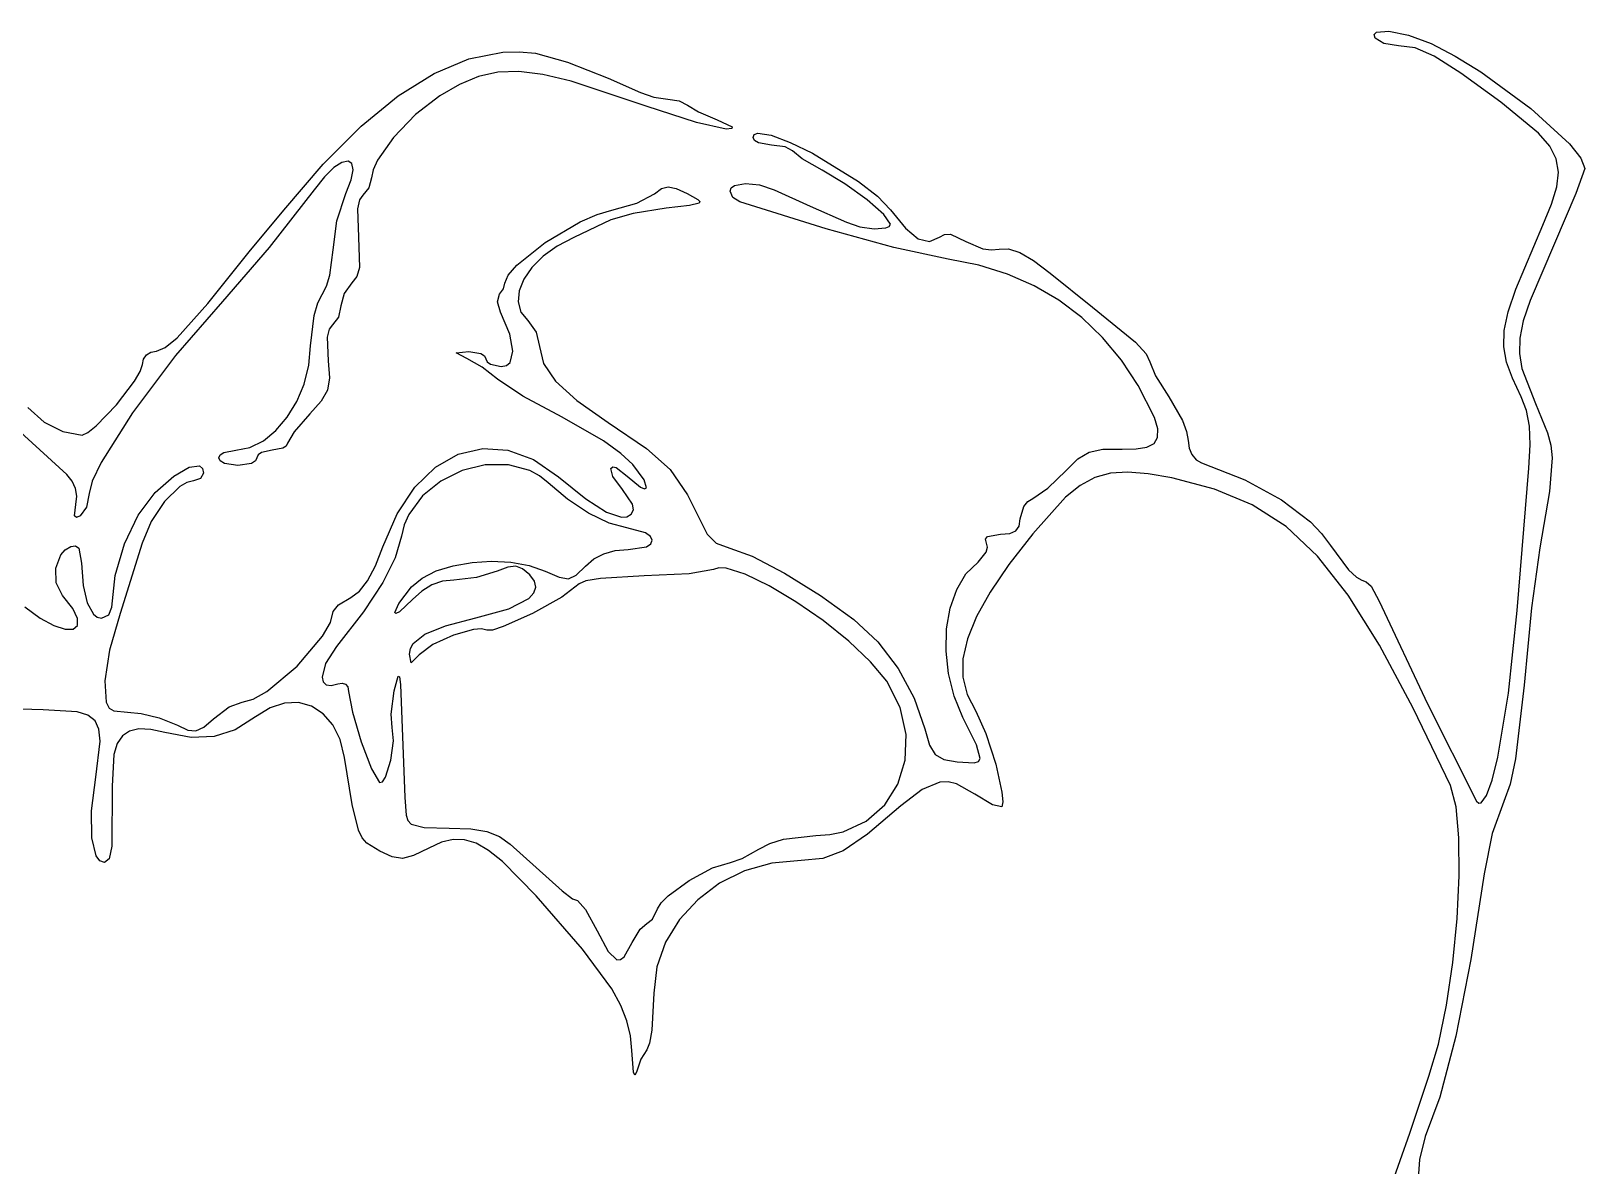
# Model space of a CAD drawing. Extents: x 56 to 1033, y 17 to 979.
# Drawn here: x 712 to 832, y 823.3 to 910.9 of the extents above; entities that cross this region are included whole.
import ezdxf

# ---------------------------------------------------------------- set-up
doc = ezdxf.new("R2010")
doc.units = 0

msp = doc.modelspace()

# ---------------------------------------------------------------- linework, layer by layer
at = {"layer": 'Layer 1'}
for p, q in [((815.681867, 910.606797), (815.859272, 910.794643)), ((815.75715, 910.313722), (815.681867, 910.606797)), ((816.439034, 909.897689), (815.75715, 910.313722)), ((815.859272, 910.794643), (816.819009, 910.868885)), ((816.819009, 910.868885), (818.330091, 910.564921)), ((818.330091, 910.564921), (820.08625, 909.911225)), ((745.816289, 908.718962), (748.426325, 909.237001)), ((748.426325, 909.237001), (749.704027, 909.270606)), ((749.704027, 909.270606), (750.964211, 909.154297)), ((750.964211, 909.154297), (753.4341, 908.473021)), ((817.56716, 909.724649), (816.439034, 909.897689)), ((818.843682, 909.566411), (817.56716, 909.724649)), ((820.309329, 908.940409), (818.843682, 909.566411)), ((820.08625, 909.911225), (821.949045, 908.94066)), ((743.12995, 907.598009), (745.816289, 908.718962)), ((753.4341, 908.473021), (756.55452, 907.226121)), ((822.375859, 907.619712), (820.309329, 908.940409)), ((821.949045, 908.94066), (823.928716, 907.719149)), ((740.363155, 905.871969), (743.12995, 907.598009)), ((745.097244, 906.75535), (743.56483, 905.876648)), ((746.557197, 907.364685), (745.097244, 906.75535)), ((748.04656, 907.699548), (746.557197, 907.364685)), ((749.667201, 907.754835), (748.04656, 907.699548)), ((751.52099, 907.525441), (749.667201, 907.754835)), ((753.709795, 907.006263), (751.52099, 907.525441)), ((759.49993, 905.078133), (753.709795, 907.006263)), ((756.55452, 907.226121), (759.05008, 906.121311)), ((825.45503, 905.377389), (822.375859, 907.619712)), ((823.928716, 907.719149), (827.788381, 904.889755)), ((737.51175, 903.538673), (740.363155, 905.871969)), ((743.56483, 905.876648), (741.68468, 904.420804)), ((759.05008, 906.121311), (760.092142, 905.753822)), ((760.092142, 905.753822), (761.16101, 905.600967)), ((761.16101, 905.600967), (762.057164, 905.471185)), ((741.68468, 904.420804), (739.989859, 902.652099)), ((763.38233, 903.799653), (759.49993, 905.078133)), ((762.057164, 905.471185), (762.68397, 905.159152)), ((762.68397, 905.159152), (763.541131, 904.643985)), ((763.541131, 904.643985), (764.99122, 904.025802)), ((828.372938, 902.982482), (825.45503, 905.377389)), ((827.788381, 904.889755), (830.76463, 902.155978)), ((734.571583, 900.595947), (737.51175, 903.538673)), ((765.68526, 903.292363), (763.38233, 903.799653)), ((764.99122, 904.025802), (766.145469, 903.487171)), ((766.113364, 903.350811), (765.68526, 903.292363)), ((766.145469, 903.487171), (766.113364, 903.350811)), ((739.989859, 902.652099), (738.764558, 900.912016)), ((767.74708, 902.655529), (767.845383, 902.884897)), ((767.859414, 902.426806), (767.74708, 902.655529)), ((767.845383, 902.884897), (768.125123, 902.981103)), ((768.165275, 902.239502), (767.859414, 902.426806)), ((768.125123, 902.981103), (769.1379, 902.822021)), ((769.17072, 902.066463), (768.165275, 902.239502)), ((769.1379, 902.822021), (770.603385, 902.274263)), ((770.233825, 901.936674), (769.17072, 902.066463)), ((770.79071, 901.624648), (770.233825, 901.936674)), ((770.603385, 902.274263), (772.33955, 901.433807)), ((829.240804, 901.979151), (828.372938, 902.982482)), ((829.749082, 901.004445), (829.240804, 901.979151)), ((830.76463, 902.155978), (831.640032, 901.053989)), ((736.018257, 900.731164), (735.402441, 900.327715)), ((736.491779, 900.834026), (736.018257, 900.731164)), ((736.790274, 900.640158), (736.491779, 900.834026)), ((738.764558, 900.912016), (738.416788, 900.159421)), ((771.545506, 901.000179), (770.79071, 901.624648)), ((773.08463, 900.119228), (771.545506, 901.000179)), ((772.33955, 901.433807), (775.895815, 899.258718)), ((829.923627, 899.982775), (829.749082, 901.004445)), ((831.640032, 901.053989), (831.95685, 900.250755)), ((731.5385, 897.041621), (734.571583, 900.595947)), ((734.677062, 899.619822), (733.87485, 898.603628)), ((735.402441, 900.327715), (734.677062, 899.619822)), ((736.731261, 899.377667), (736.881012, 900.15342)), ((736.881012, 900.15342), (736.790274, 900.640158)), ((738.29297, 899.542038), (738.098582, 898.757656)), ((738.416788, 900.159421), (738.29297, 899.542038)), ((774.843525, 899.08289), (773.08463, 900.119228)), ((829.790291, 898.83855), (829.923627, 899.982775)), ((831.95685, 900.250755), (831.264251, 898.331986)), ((733.87485, 898.603628), (730.396756, 894.152644)), ((735.629775, 896.210666), (736.30829, 898.316758)), ((736.30829, 898.316758), (736.731261, 899.377667)), ((738.098582, 898.757656), (737.63124, 898.192558)), ((760.14767, 898.298398), (760.691195, 898.706073)), ((760.691195, 898.706073), (761.201516, 898.846287)), ((761.201516, 898.846287), (761.81171, 898.720781)), ((761.81171, 898.720781), (762.65485, 898.331298)), ((762.65485, 898.331298), (763.492371, 897.861536)), ((765.97984, 898.513488), (766.068614, 898.759936)), ((766.196149, 898.018741), (765.97984, 898.513488)), ((766.068614, 898.759936), (766.314523, 898.940659)), ((766.314523, 898.940659), (767.155265, 899.101788)), ((767.155265, 899.101788), (768.257104, 898.990592)), ((768.257104, 898.990592), (769.37508, 898.600788)), ((769.37508, 898.600788), (772.16521, 897.353888)), ((776.549667, 897.852907), (774.843525, 899.08289)), ((775.895815, 899.258718), (777.351861, 898.116044)), ((829.374927, 897.496178), (829.790291, 898.83855)), ((831.264251, 898.331986), (829.59903, 894.475495)), ((737.372662, 897.830435), (737.229979, 897.152773)), ((737.229979, 897.152773), (737.30367, 894.962548)), ((737.63124, 898.192558), (737.372662, 897.830435)), ((756.8491, 897.036068), (758.790045, 897.579089)), ((761.04832, 897.192068), (758.484471, 896.793327)), ((758.790045, 897.579089), (760.14767, 898.298398)), ((762.832499, 897.393608), (761.04832, 897.192068)), ((763.599385, 897.582868), (762.832499, 897.393608)), ((763.492371, 897.861536), (763.646154, 897.704671)), ((763.646154, 897.704671), (763.599385, 897.582868)), ((766.7162, 897.682438), (766.196149, 898.018741)), ((773.39402, 895.608058), (766.7162, 897.682438)), ((772.16521, 897.353888), (774.95532, 896.106998)), ((777.839766, 896.716237), (776.549667, 897.852907)), ((777.351861, 898.116044), (778.35048, 897.064589)), ((828.70339, 895.880069), (829.374927, 897.496178)), ((728.86472, 893.819301), (731.5385, 897.041621)), ((735.34756, 893.990168), (735.629775, 896.210666)), ((751.69696, 894.559097), (754.403335, 896.146434)), ((756.77386, 896.294378), (753.90371, 894.943168)), ((754.403335, 896.146434), (755.707225, 896.711521)), ((755.707225, 896.711521), (756.8491, 897.036068)), ((758.484471, 896.793327), (756.77386, 896.294378)), ((774.95532, 896.106998), (775.98422, 895.753166)), ((778.35053, 895.959838), (777.839766, 896.716237)), ((778.253098, 895.783682), (778.35053, 895.959838)), ((778.35048, 897.064589), (779.514414, 895.642935)), ((737.30367, 894.962548), (737.370091, 892.619427)), ((753.90371, 894.943168), (752.627568, 894.269131)), ((778.613551, 894.151544), (773.39402, 895.608058)), ((775.98422, 895.753166), (777.095946, 895.601909)), ((777.095946, 895.601909), (777.986161, 895.666407)), ((777.986161, 895.666407), (778.253098, 895.783682)), ((779.514414, 895.642935), (780.505249, 894.83654)), ((780.505249, 894.83654), (781.367847, 894.62066)), ((781.367847, 894.62066), (782.14707, 894.970549)), ((782.14707, 894.970549), (782.538046, 895.171976)), ((782.538046, 895.171976), (783.001156, 895.182642)), ((783.001156, 895.182642), (784.17085, 894.627079)), ((826.619199, 890.953792), (828.70339, 895.880069)), ((725.66516, 889.843001), (728.86472, 893.819301)), ((730.396756, 894.152644), (726.80587, 889.981268)), ((735.09349, 892.028492), (735.34756, 893.990168)), ((749.504875, 892.80297), (751.69696, 894.559097)), ((752.627568, 894.269131), (751.547226, 893.480787)), ((782.8193, 893.248868), (778.613551, 894.151544)), ((784.17085, 894.627079), (785.474202, 894.068112)), ((785.474202, 894.068112), (786.157009, 893.974489)), ((786.157009, 893.974489), (786.75105, 894.030109)), ((786.75105, 894.030109), (787.475025, 894.055359)), ((787.475025, 894.055359), (788.344249, 893.769449)), ((788.344249, 893.769449), (789.401765, 893.152204)), ((829.59903, 894.475495), (827.720937, 890.07679)), ((737.370091, 892.619427), (737.164472, 891.914398)), ((748.843847, 892.026896), (749.504875, 892.80297)), ((750.683975, 892.616838), (750.059104, 891.715987)), ((751.547226, 893.480787), (750.683975, 892.616838)), ((785.171906, 892.785018), (782.8193, 893.248868)), ((787.381224, 892.101818), (785.171906, 892.785018)), ((789.401765, 893.152204), (790.69062, 892.183449)), ((734.48266, 890.544708), (734.818478, 891.170337)), ((734.818478, 891.170337), (735.09349, 892.028492)), ((736.78723, 891.435588), (736.186492, 890.622339)), ((737.164472, 891.914398), (736.78723, 891.435588)), ((748.478274, 890.976183), (748.60198, 891.406968)), ((748.60198, 891.406968), (748.843847, 892.026896)), ((750.059104, 891.715987), (749.693903, 890.816935)), ((789.444425, 891.201153), (787.381224, 892.101818)), ((791.358677, 890.084907), (789.444425, 891.201153)), ((790.69062, 892.183449), (793.96114, 889.566109)), ((726.80587, 889.981268), (723.167915, 885.810829)), ((734.14549, 889.878288), (734.48266, 890.544708)), ((736.186492, 890.622339), (735.93662, 889.658378)), ((748.026591, 889.973607), (748.18089, 890.551068)), ((748.24679, 889.176538), (748.026591, 889.973607)), ((748.18089, 890.551068), (748.478274, 890.976183)), ((749.693903, 890.816935), (749.609662, 889.958384)), ((749.609662, 889.958384), (749.827671, 889.179038)), ((793.121152, 888.754964), (791.358677, 890.084907)), ((826.032378, 889.201535), (826.619199, 890.953792)), ((827.720937, 890.07679), (827.194165, 888.494479)), ((723.298641, 887.191651), (725.66516, 889.843001)), ((733.59903, 886.582368), (733.866665, 888.909082)), ((733.866665, 888.909082), (734.14549, 889.878288)), ((735.743815, 888.782646), (735.28023, 888.181458)), ((735.93662, 889.658378), (735.743815, 888.782646)), ((748.965115, 887.473846), (748.24679, 889.176538)), ((749.827671, 889.179038), (750.36922, 888.517598)), ((794.729017, 887.213211), (793.121152, 888.754964)), ((793.96114, 889.566109), (797.262076, 886.860115)), ((825.728405, 887.759592), (826.032378, 889.201535)), ((735.032011, 887.846268), (734.889069, 887.241137)), ((735.28023, 888.181458), (735.032011, 887.846268)), ((750.36922, 888.517598), (750.997121, 887.631533)), ((750.997121, 887.631533), (751.2659, 886.530968)), ((825.691781, 886.505258), (825.728405, 887.759592)), ((827.194165, 888.494479), (826.923957, 887.169374)), ((721.7118, 886.161261), (722.363486, 886.432603)), ((722.363486, 886.432603), (723.298641, 887.191651)), ((733.462594, 885.075345), (733.59903, 886.582368)), ((734.889069, 887.241137), (734.94163, 885.406448)), ((749.217531, 886.148762), (748.965115, 887.473846)), ((751.2659, 886.530968), (751.572191, 885.209178)), ((796.179443, 885.46153), (794.729017, 887.213211)), ((797.262076, 886.860115), (798.098382, 885.947177)), ((825.907006, 885.31583), (825.691781, 886.505258)), ((826.923957, 887.169374), (826.896599, 885.985859)), ((723.167915, 885.810829), (719.849474, 881.392881)), ((720.449787, 884.600232), (720.61541, 885.130361)), ((720.61541, 885.130361), (720.699022, 885.548344)), ((720.699022, 885.548344), (720.92449, 885.874171)), ((720.92449, 885.874171), (721.269516, 886.085818)), ((721.269516, 886.085818), (721.7118, 886.161261)), ((734.94163, 885.406448), (735.048382, 884.110435)), ((744.836572, 886.021404), (745.80372, 886.123968)), ((745.65657, 885.593318), (744.836572, 886.021404)), ((746.834721, 884.920639), (745.65657, 885.593318)), ((745.80372, 886.123968), (746.739829, 885.977103)), ((746.739829, 885.977103), (747.024594, 885.797946)), ((747.024594, 885.797946), (747.12918, 885.572238)), ((747.12918, 885.572238), (747.223033, 885.343513)), ((747.223033, 885.343513), (747.478571, 885.156207)), ((747.478571, 885.156207), (748.31859, 884.983168)), ((748.71927, 885.061514), (749.002527, 885.289223)), ((749.002527, 885.289223), (749.217531, 886.148762)), ((751.572191, 885.209178), (752.509972, 883.837933)), ((797.4696, 883.501808), (796.179443, 885.46153)), ((798.098382, 885.947177), (798.37926, 885.339729)), ((798.37926, 885.339729), (798.811867, 884.247115)), ((826.358579, 884.068602), (825.907006, 885.31583)), ((826.896599, 885.985859), (827.098374, 884.828318)), ((720.008833, 883.844027), (720.449787, 884.600232)), ((733.094933, 883.620971), (733.462594, 885.075345)), ((735.048382, 884.110435), (734.902516, 883.150093)), ((748.01288, 883.996088), (746.834721, 884.920639)), ((749.969732, 882.679934), (748.01288, 883.996088)), ((748.31859, 884.983168), (748.71927, 885.061514)), ((798.811867, 884.247115), (799.85196, 882.626779)), ((827.031, 882.640869), (826.358579, 884.068602)), ((827.098374, 884.828318), (828.13447, 882.128695)), ((714.78695, 876.632438), (707.388992, 883.373236)), ((718.61361, 882.019259), (720.008833, 883.844027)), ((732.528251, 882.26429), (733.094933, 883.620971)), ((734.902516, 883.150093), (734.42486, 882.294796)), ((752.509972, 883.837933), (754.147883, 882.340613)), ((798.733267, 881.028828), (797.4696, 883.501808)), ((711.772798, 881.809801), (713.024005, 880.685567)), ((717.055097, 880.387791), (718.61361, 882.019259)), ((731.794756, 881.050347), (732.528251, 882.26429)), ((734.42486, 882.294796), (733.53624, 881.313918)), ((753.02007, 881.065738), (749.969732, 882.679934)), ((754.147883, 882.340613), (756.55456, 880.640598)), ((799.85196, 882.626779), (800.89206, 880.81258)), ((827.449105, 881.575557), (827.031, 882.640869)), ((827.681311, 880.373319), (827.449105, 881.575557)), ((828.13447, 882.128695), (829.079634, 879.85507)), ((713.024005, 880.685567), (714.461317, 879.946971)), ((716.410031, 879.873213), (717.055097, 880.387791)), ((719.849474, 881.392881), (717.432006, 877.563476)), ((730.926654, 880.024184), (731.794756, 881.050347)), ((733.53624, 881.313918), (732.319241, 879.937198)), ((756.201542, 879.235107), (753.02007, 881.065738)), ((756.55456, 880.640598), (759.525249, 878.640208)), ((798.985009, 880.15748), (798.733267, 881.028828)), ((800.89206, 880.81258), (801.208457, 879.945964)), ((827.739256, 878.927781), (827.681311, 880.373319)), ((714.461317, 879.946971), (715.95865, 879.681361)), ((715.95865, 879.681361), (716.410031, 879.873213)), ((728.915449, 878.715376), (729.956149, 879.230846)), ((729.956149, 879.230846), (730.926654, 880.024184)), ((732.319241, 879.937198), (731.81307, 879.046988)), ((757.540725, 878.257419), (756.201542, 879.235107)), ((798.701218, 879.038223), (798.976132, 879.501068)), ((798.976132, 879.501068), (798.985009, 880.15748)), ((801.208457, 879.945964), (801.32466, 879.253899)), ((801.32466, 879.253899), (801.402768, 878.680405)), ((829.079634, 879.85507), (829.327164, 878.912984)), ((726.51133, 877.914128), (726.615916, 878.144406)), ((726.615916, 878.144406), (726.900677, 878.335927)), ((726.900677, 878.335927), (727.83676, 878.522818)), ((727.83676, 878.522818), (728.915449, 878.715376)), ((729.549705, 878.142858), (729.45674, 877.914128)), ((729.802826, 878.330163), (729.549705, 878.142858)), ((730.63489, 878.503198), (729.802826, 878.330163)), ((731.466984, 878.662938), (730.63489, 878.503198)), ((731.720106, 878.835846), (731.466984, 878.662938)), ((731.81307, 879.046988), (731.720106, 878.835846)), ((743.236962, 877.194384), (744.998222, 878.197703)), ((744.998222, 878.197703), (746.878955, 878.646763)), ((746.878955, 878.646763), (748.828556, 878.521384)), ((748.828556, 878.521384), (750.796422, 877.801386)), ((758.47361, 877.398588), (757.540725, 878.257419)), ((759.525249, 878.640208), (761.354024, 877.029406)), ((792.823012, 877.851443), (793.688725, 878.372166)), ((793.688725, 878.372166), (794.74316, 878.590079)), ((794.74316, 878.590079), (796.22607, 878.597408)), ((796.22607, 878.597408), (797.331605, 878.607762)), ((797.331605, 878.607762), (798.154849, 878.747578)), ((798.154849, 878.747578), (798.701218, 879.038223)), ((801.402768, 878.680405), (801.618855, 878.172293)), ((801.618855, 878.172293), (801.945567, 877.775164)), ((827.63458, 877.132569), (827.739256, 878.927781)), ((829.429851, 877.928163), (829.216266, 875.312646)), ((829.327164, 878.912984), (829.429851, 877.928163)), ((717.432006, 877.563476), (716.742843, 876.130744)), ((723.038739, 876.500098), (724.224696, 877.199648)), ((724.224696, 877.199648), (725.0339, 877.295981)), ((725.0339, 877.295981), (725.255617, 877.101344)), ((725.33322, 876.735988), (725.10381, 876.319961)), ((725.255617, 877.101344), (725.33322, 876.735988)), ((726.627537, 877.685403), (726.51133, 877.914128)), ((726.943942, 877.498097), (726.627537, 877.685403)), ((727.98404, 877.325058), (726.943942, 877.498097)), ((729.024136, 877.498097), (727.98404, 877.325058)), ((729.340535, 877.685403), (729.024136, 877.498097)), ((729.45674, 877.914128), (729.340535, 877.685403)), ((741.645778, 875.656985), (743.236962, 877.194384)), ((745.304289, 876.942287), (743.646977, 876.132376)), ((747.082925, 877.375946), (745.304289, 876.942287)), ((748.862582, 877.389808), (747.082925, 877.375946)), ((750.522955, 876.940334), (748.862582, 877.389808)), ((751.270815, 876.528238), (750.522955, 876.940334)), ((750.796422, 877.801386), (752.73195, 876.466588)), ((756.783306, 877.111729), (756.915072, 877.224274)), ((756.930753, 876.490011), (756.783306, 877.111729)), ((756.915072, 877.224274), (757.173716, 877.176049)), ((757.173716, 877.176049), (758.04129, 876.511618)), ((759.348873, 876.224088), (758.47361, 877.398588)), ((761.354024, 877.029406), (762.69673, 875.069879)), ((790.503779, 875.578161), (791.90627, 876.935688)), ((791.90627, 876.935688), (792.823012, 877.851443)), ((795.342281, 876.734005), (794.139998, 876.402441)), ((796.683801, 876.820253), (795.342281, 876.734005)), ((798.234127, 876.689085), (796.683801, 876.820253)), ((801.945567, 877.775164), (802.35555, 877.534619)), ((802.35555, 877.534619), (805.709888, 876.215926)), ((826.71957, 866.132569), (827.63458, 877.132569)), ((715.205342, 876.124313), (714.78695, 876.632438)), ((715.463101, 875.560438), (715.205342, 876.124313)), ((715.55527, 874.957271), (715.463101, 875.560438)), ((716.742843, 876.130744), (716.49697, 875.158668)), ((721.60916, 875.250438), (723.038739, 876.500098)), ((723.496884, 875.70135), (722.327982, 874.558488)), ((724.053708, 876.029468), (723.496884, 875.70135)), ((724.55229, 876.146918), (724.053708, 876.029468)), ((725.10381, 876.319961), (724.55229, 876.146918)), ((740.275273, 873.605686), (741.645778, 875.656985)), ((743.646977, 876.132376), (742.231296, 874.989753)), ((751.94374, 875.98398), (751.270815, 876.528238)), ((753.433137, 874.724131), (751.94374, 875.98398)), ((752.73195, 876.466588), (754.837825, 874.756573)), ((757.67675, 875.482248), (756.930753, 876.490011)), ((758.04129, 876.511618), (759.071996, 875.656022)), ((759.071996, 875.656022), (759.375667, 875.53649)), ((759.528096, 875.601706), (759.348873, 876.224088)), ((759.375667, 875.53649), (759.528096, 875.601706)), ((789.34689, 874.793438), (790.503779, 875.578161)), ((793.007381, 875.797662), (791.874861, 874.891769)), ((794.139998, 876.402441), (793.007381, 875.797662)), ((800.06283, 876.3684), (798.234127, 876.689085)), ((803.376429, 875.511162), (800.06283, 876.3684)), ((805.709888, 876.215926), (808.538449, 874.679565)), ((715.380724, 873.436224), (715.47689, 874.331268)), ((715.47689, 874.331268), (715.55527, 874.957271)), ((716.49697, 875.158668), (716.296671, 874.117772)), ((720.281937, 873.504266), (721.60916, 875.250438)), ((722.327982, 874.558488), (721.284522, 873.009096)), ((742.231296, 874.989753), (741.177548, 873.55796)), ((755.057785, 873.658365), (753.433137, 874.724131)), ((754.837825, 874.756573), (756.445674, 873.718437)), ((758.455309, 874.341172), (757.67675, 875.482248)), ((758.509173, 873.906726), (758.455309, 874.341172)), ((762.69673, 875.069879), (764.20921, 872.023318)), ((788.653394, 874.175782), (788.96562, 874.552693)), ((788.96562, 874.552693), (789.34689, 874.793438)), ((791.874861, 874.891769), (789.33183, 872.06504)), ((806.280759, 874.305586), (803.376429, 875.511162)), ((808.538449, 874.679565), (810.763768, 872.975206)), ((829.216266, 875.312646), (828.47002, 870.973195)), ((715.530503, 873.328113), (715.380724, 873.436224)), ((715.81513, 873.438698), (715.530503, 873.328113)), ((716.296671, 874.117772), (715.81513, 873.438698)), ((719.221519, 871.286631), (720.281937, 873.504266)), ((739.17605, 871.060668), (740.275273, 873.605686)), ((741.177548, 873.55796), (740.823995, 872.747232)), ((756.639698, 872.888557), (755.057785, 873.658365)), ((756.445674, 873.718437), (757.597911, 873.330264)), ((757.597911, 873.330264), (758.01643, 873.373065)), ((758.01643, 873.373065), (758.33695, 873.570138)), ((758.33695, 873.570138), (758.509173, 873.906726)), ((788.287258, 872.65706), (788.36495, 873.219958)), ((788.36495, 873.219958), (788.653394, 874.175782)), ((808.891179, 872.624338), (806.280759, 874.305586)), ((721.284522, 873.009096), (720.60544, 871.343938)), ((740.823995, 872.747232), (740.60604, 871.88054)), ((758.00089, 872.51658), (756.639698, 872.888557)), ((759.456108, 872.129135), (758.00089, 872.51658)), ((759.830332, 871.856166), (759.456108, 872.129135)), ((764.20921, 872.023318), (764.892729, 871.341811)), ((785.840164, 871.850713), (786.85749, 872.023298)), ((786.85749, 872.023298), (787.566577, 872.084969)), ((789.33183, 872.06504), (787.50041, 869.686609)), ((787.566577, 872.084969), (788.03215, 872.287477)), ((788.03215, 872.287477), (788.287258, 872.65706)), ((811.323049, 870.340087), (808.891179, 872.624338)), ((810.763768, 872.975206), (811.626004, 872.075549)), ((811.626004, 872.075549), (812.30838, 871.152519)), ((714.322882, 870.439549), (714.658865, 870.825306)), ((714.658865, 870.825306), (715.08233, 871.080488)), ((715.08233, 871.080488), (715.457445, 871.13289)), ((715.457445, 871.13289), (715.715384, 870.945584)), ((715.715384, 870.945584), (715.91601, 869.795818)), ((718.518691, 868.837811), (719.221519, 871.286631)), ((720.60544, 871.343938), (718.88738, 865.893838)), ((738.601118, 869.578926), (739.17605, 871.060668)), ((740.60604, 871.88054), (740.127039, 870.214142)), ((756.234386, 870.522306), (757.112444, 870.764261)), ((757.112444, 870.764261), (758.09979, 870.84504)), ((758.09979, 870.84504), (759.519121, 871.064129)), ((759.519121, 871.064129), (759.863534, 871.295009)), ((759.966706, 871.568572), (759.830332, 871.856166)), ((759.863534, 871.295009), (759.966706, 871.568572)), ((764.892729, 871.341811), (765.94875, 870.944118)), ((765.94875, 870.944118), (767.671655, 870.329486)), ((785.684648, 871.638329), (785.840164, 871.850713)), ((785.76933, 871.344858), (785.684648, 871.638329)), ((785.74918, 870.634459), (785.847162, 871.019312)), ((785.847162, 871.019312), (785.76933, 871.344858)), ((812.30838, 871.152519), (813.716556, 869.272462)), ((828.47002, 870.973195), (827.84111, 866.3317)), ((713.935751, 869.412249), (714.322882, 870.439549)), ((715.91601, 869.795818), (716.035978, 868.074491)), ((737.99788, 868.434344), (738.601118, 869.578926)), ((740.127039, 870.214142), (739.166736, 868.295817)), ((743.296413, 869.190205), (744.607981, 869.59529)), ((744.607981, 869.59529), (746.056174, 869.849542)), ((746.056174, 869.849542), (747.565052, 869.944006)), ((747.565052, 869.944006), (749.058677, 869.869726)), ((749.427491, 869.559098), (748.816681, 869.494382)), ((749.058677, 869.869726), (750.46111, 869.617746)), ((749.954348, 869.363207), (749.427491, 869.559098)), ((750.46111, 869.617746), (751.69641, 869.17911)), ((754.100768, 868.861863), (754.812, 869.55716)), ((754.812, 869.55716), (755.467083, 870.119748)), ((755.467083, 870.119748), (756.234386, 870.522306)), ((767.671655, 870.329486), (770.169071, 869.020784)), ((784.18368, 868.959631), (785.11205, 869.879188)), ((785.11205, 869.879188), (785.74918, 870.634459)), ((787.50041, 869.686609), (786.056604, 867.565276)), ((813.691729, 867.325501), (811.323049, 870.340087)), ((713.965713, 868.270456), (713.935751, 869.412249)), ((718.26424, 866.398088), (718.518691, 868.837811)), ((737.365219, 867.625164), (737.99788, 868.434344)), ((741.38691, 867.96336), (742.19741, 868.643243)), ((742.19741, 868.643243), (743.296413, 869.190205)), ((743.788944, 868.392543), (742.954916, 868.107009)), ((744.66589, 868.48871), (743.788944, 868.392543)), ((746.397894, 868.692442), (744.66589, 868.48871)), ((748.00734, 869.18227), (746.397894, 868.692442)), ((748.816681, 869.494382), (748.00734, 869.18227)), ((750.51183, 868.8935), (749.954348, 869.363207)), ((750.873378, 868.41251), (750.51183, 868.8935)), ((750.980588, 867.948365), (750.873378, 868.41251)), ((751.69641, 869.17911), (752.789332, 868.702731)), ((752.789332, 868.702731), (753.508665, 868.587017)), ((753.508665, 868.587017), (754.100768, 868.861863)), ((754.849154, 868.420163), (754.32337, 868.18805)), ((755.970806, 868.614783), (754.849154, 868.420163)), ((759.34292, 868.81074), (755.970806, 868.614783)), ((762.814997, 868.97042), (759.34292, 868.81074)), ((764.70273, 869.311), (762.814997, 868.97042)), ((765.105303, 869.429417), (764.70273, 869.311)), ((765.660628, 869.398631), (765.105303, 869.429417)), ((767.148031, 868.942126), (765.660628, 869.398631)), ((769.001941, 868.046829), (767.148031, 868.942126)), ((770.169071, 869.020784), (772.948707, 867.300582)), ((783.467001, 867.751488), (784.18368, 868.959631)), ((813.716556, 869.272462), (814.316605, 868.700297)), ((814.316605, 868.700297), (814.74089, 868.489879)), ((814.74089, 868.489879), (815.079349, 868.361636)), ((815.079349, 868.361636), (815.445824, 868.013263)), ((714.45754, 867.286038), (713.965713, 868.270456)), ((715.240724, 866.284141), (714.45754, 867.286038)), ((716.035978, 868.074491), (716.35365, 866.730172)), ((735.745459, 866.576213), (736.70202, 867.149628)), ((736.70202, 867.149628), (737.365219, 867.625164)), ((739.166736, 868.295817), (737.675225, 866.040612)), ((740.403091, 866.677635), (741.38691, 867.96336)), ((742.17333, 867.63656), (741.45371, 866.98565)), ((742.954916, 868.107009), (742.17333, 867.63656)), ((750.436661, 867.074326), (750.834627, 867.501993)), ((752.997209, 867.16859), (750.712742, 865.905226)), ((750.834627, 867.501993), (750.980588, 867.948365)), ((754.32337, 868.18805), (752.997209, 867.16859)), ((771.059359, 866.818086), (769.001941, 868.046829)), ((772.948707, 867.300582), (775.51827, 865.451448)), ((782.967985, 866.316242), (783.467001, 867.751488)), ((786.056604, 867.565276), (784.989687, 865.667644)), ((816.112579, 863.453245), (813.691729, 867.325501)), ((815.445824, 868.013263), (816.08622, 866.868869)), ((711.52828, 866.427058), (712.732743, 865.5487)), ((715.606657, 865.511764), (715.240724, 866.284141)), ((716.35365, 866.730172), (716.835827, 865.855583)), ((718.024857, 865.794499), (718.26424, 866.398088)), ((735.124791, 865.214076), (735.34761, 866.064148)), ((735.34761, 866.064148), (735.745459, 866.576213)), ((737.675225, 866.040612), (735.6026, 863.36357)), ((740.092934, 865.988804), (740.403091, 866.677635)), ((740.187362, 865.913835), (740.092934, 865.988804)), ((740.446465, 866.042823), (740.187362, 865.913835)), ((741.45371, 866.98565), (740.446465, 866.042823)), ((746.34807, 865.56932), (748.889379, 866.27883)), ((748.889379, 866.27883), (750.436661, 867.074326)), ((773.157285, 865.361242), (771.059359, 866.818086)), ((782.692602, 864.715377), (782.967985, 866.316242)), ((816.08622, 866.868869), (819.815156, 858.934065)), ((826.053295, 859.760208), (826.71957, 866.132569)), ((827.84111, 866.3317), (827.26806, 860.369695)), ((712.732743, 865.5487), (713.786558, 864.978039)), ((713.786558, 864.978039), (714.64529, 864.702043)), ((715.264506, 864.707686), (715.599773, 864.981935)), ((715.599773, 864.981935), (715.606657, 865.511764)), ((716.835827, 865.855583), (717.12823, 865.623413)), ((717.12823, 865.623413), (717.44931, 865.543448)), ((717.44931, 865.543448), (718.024857, 865.794499)), ((718.88738, 865.893838), (718.078627, 863.080421)), ((734.520881, 864.16431), (735.124791, 865.214076)), ((742.419394, 864.31878), (744.003926, 864.962731)), ((744.003926, 864.962731), (746.34807, 865.56932)), ((748.452513, 864.890482), (747.63853, 864.630256)), ((750.712742, 865.905226), (748.452513, 864.890482)), ((775.132722, 863.781643), (773.157285, 865.361242)), ((775.51827, 865.451448), (777.368735, 863.706071)), ((784.989687, 865.667644), (784.288933, 863.960314)), ((714.64529, 864.702043), (715.264506, 864.707686)), ((732.557085, 861.851078), (734.520881, 864.16431)), ((741.308107, 863.195479), (741.521897, 863.597549)), ((741.521897, 863.597549), (742.419394, 864.31878)), ((744.619546, 864.239476), (743.043908, 863.520977)), ((746.178979, 864.668613), (744.619546, 864.239476)), ((746.789135, 864.714824), (746.178979, 864.668613)), ((747.19906, 864.61688), (746.789135, 864.714824)), ((747.63853, 864.630256), (747.19906, 864.61688)), ((776.82267, 862.184634), (775.132722, 863.781643)), ((777.368735, 863.706071), (778.943746, 861.648126)), ((782.646826, 863.010376), (782.692602, 864.715377)), ((784.288933, 863.960314), (783.943615, 862.409887)), ((718.078627, 863.080421), (717.7184, 860.715068)), ((735.6026, 863.36357), (734.751474, 862.036828)), ((741.23886, 862.75912), (741.308107, 863.195479)), ((741.358279, 862.091227), (741.23886, 862.75912)), ((741.97521, 862.70462), (741.358279, 862.091227)), ((743.043908, 863.520977), (741.97521, 862.70462)), ((782.836628, 861.262722), (782.646826, 863.010376)), ((783.943615, 862.409887), (783.94301, 860.982965)), ((818.70096, 858.595989), (816.112579, 863.453245)), ((730.230806, 859.895213), (732.557085, 861.851078)), ((734.751474, 862.036828), (734.48862, 860.991072)), ((778.06413, 860.67556), (776.82267, 862.184634)), ((778.943746, 861.648126), (780.176812, 859.380034)), ((783.267978, 859.533898), (782.836628, 861.262722)), ((717.7184, 860.715068), (717.823698, 859.065462)), ((734.48862, 860.991072), (734.575816, 860.630983)), ((734.575816, 860.630983), (734.807706, 860.410043)), ((734.807706, 860.410043), (735.183498, 860.351219)), ((735.183498, 860.351219), (735.7024, 860.47748)), ((735.7024, 860.47748), (736.035681, 860.539121)), ((736.035681, 860.539121), (736.296209, 860.453466)), ((736.296209, 860.453466), (736.465835, 860.233444)), ((736.465835, 860.233444), (736.52641, 859.89198)), ((739.818191, 858.141876), (740.05648, 859.94704)), ((740.05648, 859.94704), (740.349087, 861.073162)), ((740.349087, 861.073162), (740.457246, 861.004739)), ((740.457246, 861.004739), (740.548804, 860.427064)), ((740.548804, 860.427064), (740.88143, 851.6999)), ((779.102287, 858.640021), (778.06413, 860.67556)), ((783.94301, 860.982965), (784.27639, 859.646148)), ((827.26806, 860.369695), (826.604469, 854.69214)), ((717.823698, 859.065462), (718.056231, 858.592716)), ((727.319481, 858.689067), (728.31663, 859.067478)), ((728.31663, 859.067478), (729.173794, 859.292157)), ((729.173794, 859.292157), (730.230806, 859.895213)), ((731.593442, 858.989583), (730.471973, 858.627471)), ((732.671512, 859.022628), (731.593442, 858.989583)), ((733.672061, 858.742121), (732.671512, 859.022628)), ((734.560966, 858.163576), (733.672061, 858.742121)), ((736.52641, 859.89198), (736.820817, 858.284101)), ((780.176812, 859.380034), (781.00144, 857.004218)), ((783.94685, 857.885388), (783.267978, 859.533898)), ((784.27639, 859.646148), (784.93303, 858.36604)), ((819.815156, 858.934065), (823.58346, 851.422569)), ((825.229571, 854.814097), (826.053295, 859.760208)), ((712.95789, 858.47336), (711.193799, 858.51594)), ((715.585675, 858.316333), (712.95789, 858.47336)), ((716.414026, 858.056991), (715.585675, 858.316333)), ((716.962334, 857.621044), (716.414026, 858.056991)), ((717.263336, 856.966452), (716.962334, 857.621044)), ((718.056231, 858.592716), (718.41152, 858.399288)), ((718.41152, 858.399288), (720.51253, 858.183338)), ((720.51253, 858.183338), (721.898017, 857.858177)), ((721.898017, 857.858177), (723.3128, 857.274198)), ((725.343986, 857.133416), (726.1097, 857.784718)), ((726.1097, 857.784718), (727.319481, 858.689067)), ((729.34123, 857.92078), (727.776015, 856.929006)), ((730.471973, 858.627471), (729.34123, 857.92078)), ((735.304103, 857.302507), (734.560966, 858.163576)), ((736.820817, 858.284101), (737.511269, 856.00889)), ((739.88816, 857.11069), (739.818191, 858.141876)), ((779.563855, 856.576476), (779.102287, 858.640021)), ((784.983058, 855.775606), (783.94685, 857.885388)), ((784.93303, 858.36604), (785.726373, 856.630043)), ((821.57223, 852.6264), (818.70096, 858.595989)), ((717.34977, 856.051177), (717.263336, 856.966452)), ((719.073283, 856.461471), (718.673754, 855.863078)), ((719.628252, 856.833339), (719.073283, 856.461471)), ((720.351078, 856.991301), (719.628252, 856.833339)), ((721.254178, 856.947978), (720.351078, 856.991301)), ((722.34997, 856.71599), (721.254178, 856.947978)), ((724.374775, 856.34288), (722.34997, 856.71599)), ((723.3128, 857.274198), (724.115408, 856.909153)), ((724.115408, 856.909153), (724.735846, 856.851893)), ((726.151994, 856.408463), (724.374775, 856.34288)), ((724.735846, 856.851893), (725.343986, 857.133416)), ((727.776015, 856.929006), (726.151994, 856.408463)), ((735.867348, 856.174427), (735.304103, 857.302507)), ((740.005519, 856.080887), (739.88816, 857.11069)), ((779.491119, 854.576969), (779.563855, 856.576476)), ((781.00144, 857.004218), (781.374321, 855.750466)), ((785.726373, 856.630043), (786.478589, 854.264994)), ((717.00989, 853.27042), (717.34977, 856.051177)), ((718.673754, 855.863078), (718.417248, 855.025538)), ((736.21658, 854.79485), (735.867348, 856.174427)), ((737.511269, 856.00889), (738.308608, 853.915412)), ((739.78089, 854.573237), (740.005519, 856.080887)), ((781.374321, 855.750466), (781.814047, 855.012103)), ((785.282746, 854.717999), (784.983058, 855.775606)), ((718.417248, 855.025538), (718.28364, 852.58254)), ((736.804777, 851.168711), (736.21658, 854.79485)), ((739.368776, 853.269825), (739.78089, 854.573237)), ((778.926365, 852.733541), (779.491119, 854.576969)), ((781.814047, 855.012103), (782.47337, 854.63395)), ((782.47337, 854.63395), (783.50504, 854.460828)), ((783.50504, 854.460828), (784.804034, 854.387947)), ((784.804034, 854.387947), (785.143308, 854.482318)), ((785.143308, 854.482318), (785.282746, 854.717999)), ((786.478589, 854.264994), (786.962633, 852.102413)), ((824.795673, 853.049474), (825.229571, 854.814097)), ((826.604469, 854.69214), (826.175397, 852.73983)), ((716.693775, 850.675529), (717.00989, 853.27042)), ((738.308608, 853.915412), (738.92368, 852.85273)), ((738.92368, 852.85273), (739.140694, 852.907857)), ((739.140694, 852.907857), (739.368776, 853.269825)), ((782.168563, 852.879874), (780.804523, 852.324213)), ((782.80824, 852.898771), (782.168563, 852.879874)), ((783.453654, 852.750512), (782.80824, 852.898771)), ((784.86359, 851.96892), (783.453654, 852.750512)), ((824.36682, 851.849721), (824.795673, 853.049474)), ((826.175397, 852.73983), (825.68626, 851.405585)), ((718.28364, 852.58254), (718.26235, 847.94863)), ((740.88143, 851.6999), (740.969971, 850.337658)), ((777.911877, 851.138234), (778.926365, 852.733541)), ((780.804523, 852.324213), (779.15774, 851.05074)), ((786.219739, 851.147719), (784.86359, 851.96892)), ((786.962633, 852.102413), (787.033139, 851.356898)), ((822.010188, 850.988541), (821.57223, 852.6264)), ((823.957814, 851.284274), (824.36682, 851.849721)), ((716.713873, 848.588212), (716.693775, 850.675529)), ((737.295669, 849.174454), (736.804777, 851.168711)), ((740.969971, 850.337658), (741.104953, 849.918861)), ((776.48994, 849.88309), (777.911877, 851.138234)), ((779.15774, 851.05074), (776.591327, 848.874438)), ((786.95146, 850.97382), (786.219739, 851.147719)), ((787.033139, 851.356898), (786.95146, 850.97382)), ((822.232383, 848.59015), (822.010188, 850.988541)), ((823.58346, 851.422569), (823.765381, 851.261114)), ((823.765381, 851.261114), (823.957814, 851.284274)), ((825.68626, 851.405585), (824.808161, 848.911198)), ((737.578963, 848.591211), (737.295669, 849.174454)), ((741.104953, 849.918861), (741.353511, 849.638129)), ((741.353511, 849.638129), (742.350673, 849.380407)), ((742.350673, 849.380407), (744.28008, 849.34359)), ((744.28008, 849.34359), (745.954365, 849.28398)), ((745.954365, 849.28398), (747.204066, 849.080196)), ((774.702839, 849.060152), (776.48994, 849.88309)), ((717.050803, 847.197327), (716.713873, 848.588212)), ((718.26235, 847.94863), (718.051238, 846.97898)), ((737.927138, 848.178257), (737.578963, 848.591211)), ((738.93707, 847.5463), (737.927138, 848.178257)), ((743.690629, 848.241874), (742.72475, 847.80245)), ((744.591255, 848.461816), (743.690629, 848.241874)), ((745.469397, 848.443212), (744.591255, 848.461816)), ((746.367825, 848.166995), (745.469397, 848.443212)), ((747.32931, 847.614099), (746.367825, 848.166995)), ((747.204066, 849.080196), (748.169932, 848.69481)), ((748.169932, 848.69481), (748.99271, 848.09039)), ((748.99271, 848.09039), (753.022144, 844.489332)), ((768.18511, 847.72364), (769.032835, 848.145479)), ((769.032835, 848.145479), (770.106426, 848.472346)), ((770.106426, 848.472346), (772.59286, 848.76146)), ((772.59286, 848.76146), (773.685567, 848.839522)), ((773.685567, 848.839522), (774.702839, 849.060152)), ((776.591327, 848.874438), (774.716024, 847.591155)), ((822.254582, 845.644952), (822.232383, 848.59015)), ((824.808161, 848.911198), (824.16944, 845.809325)), ((717.332026, 846.822064), (717.050803, 847.197327)), ((717.68519, 846.69173), (717.332026, 846.822064)), ((718.051238, 846.97898), (717.68519, 846.69173)), ((739.905479, 847.108873), (738.93707, 847.5463)), ((740.688406, 846.994177), (739.905479, 847.108873)), ((741.542585, 847.21958), (740.688406, 846.994177)), ((742.72475, 847.80245), (741.542585, 847.21958)), ((748.39662, 846.765459), (747.32931, 847.614099)), ((751.0198, 844.10468), (748.39662, 846.765459)), ((766.01913, 846.69274), (766.899436, 846.995565)), ((766.899436, 846.995565), (768.18511, 847.72364)), ((771.45549, 846.8376), (769.20933, 846.635609)), ((773.136016, 846.98438), (771.45549, 846.8376)), ((774.716024, 847.591155), (773.136016, 846.98438)), ((762.82143, 845.297545), (764.622893, 846.281447)), ((764.622893, 846.281447), (766.01913, 846.69274)), ((767.096539, 846.033104), (765.168316, 845.076237)), ((769.20933, 846.635609), (767.096539, 846.033104)), ((822.092555, 842.366675), (822.254582, 845.644952)), ((824.16944, 845.809325), (823.154032, 839.201197)), ((753.022144, 844.489332), (753.809489, 843.889834)), ((761.206349, 844.116003), (762.82143, 845.297545)), ((765.168316, 845.076237), (763.475864, 843.81116)), ((754.592923, 839.998852), (751.0198, 844.10468)), ((753.809489, 843.889834), (754.18993, 843.74729)), ((754.18993, 843.74729), (754.808965, 843.05711)), ((760.36926, 843.11179), (760.65358, 843.568295)), ((760.65358, 843.568295), (761.206349, 844.116003)), ((763.475864, 843.81116), (762.070384, 842.284026)), ((754.808965, 843.05711), (755.72392, 841.39775)), ((759.036884, 841.547498), (759.5552, 841.98011)), ((759.5552, 841.98011), (759.981955, 842.312535)), ((759.981955, 842.312535), (760.36926, 843.11179)), ((762.070384, 842.284026), (761.003077, 840.540986)), ((821.762071, 838.969045), (822.092555, 842.366675)), ((755.72392, 841.39775), (756.572261, 839.819103)), ((758.4294, 840.5074), (759.036884, 841.547498)), ((756.83832, 836.922129), (754.592923, 839.998852)), ((756.572261, 839.819103), (757.226174, 839.170747)), ((757.805354, 839.413298), (758.4295, 840.50737)), ((758.4295, 840.50737), (758.4294, 840.5074)), ((761.003077, 840.540986), (760.325145, 838.628194)), ((757.226174, 839.170747), (757.517624, 839.183121)), ((757.517624, 839.183121), (757.805354, 839.413298)), ((760.325145, 838.628194), (760.08779, 836.5918)), ((821.278898, 835.665787), (821.762071, 838.969045)), ((823.154032, 839.201197), (821.981501, 833.287284)), ((757.544602, 835.637688), (756.83832, 836.922129)), ((760.08779, 836.5918), (759.931558, 833.741926)), ((758.016729, 834.452131), (757.544602, 835.637688)), ((820.658804, 832.67063), (821.278898, 835.665787)), ((758.287294, 833.312661), (758.016729, 834.452131)), ((759.931558, 833.741926), (759.76244, 832.747052)), ((758.38889, 832.16648), (758.287294, 833.312661)), ((759.76244, 832.747052), (759.55592, 832.22973)), ((819.91756, 830.1973), (820.658804, 832.67063)), ((821.981501, 833.287284), (820.76392, 828.566266)), ((758.520399, 830.49786), (758.38889, 832.16648)), ((759.097021, 831.488412), (758.74061, 830.49196)), ((759.55592, 832.22973), (759.097021, 831.488412)), ((758.625192, 830.259597), (758.520399, 830.49786)), ((758.74061, 830.49196), (758.625192, 830.259597)), ((818.44521, 825.77919), (819.91756, 830.1973)), ((820.76392, 828.566266), (819.61336, 825.536825)), ((816.944617, 821.579706), (818.44521, 825.77919)), ((819.61336, 825.536825), (819.177154, 823.757612)), ((819.177154, 823.757612), (819.012567, 821.190785))]:
    msp.add_line(p, q, dxfattribs=at)

doc.saveas('drawing.dxf')
